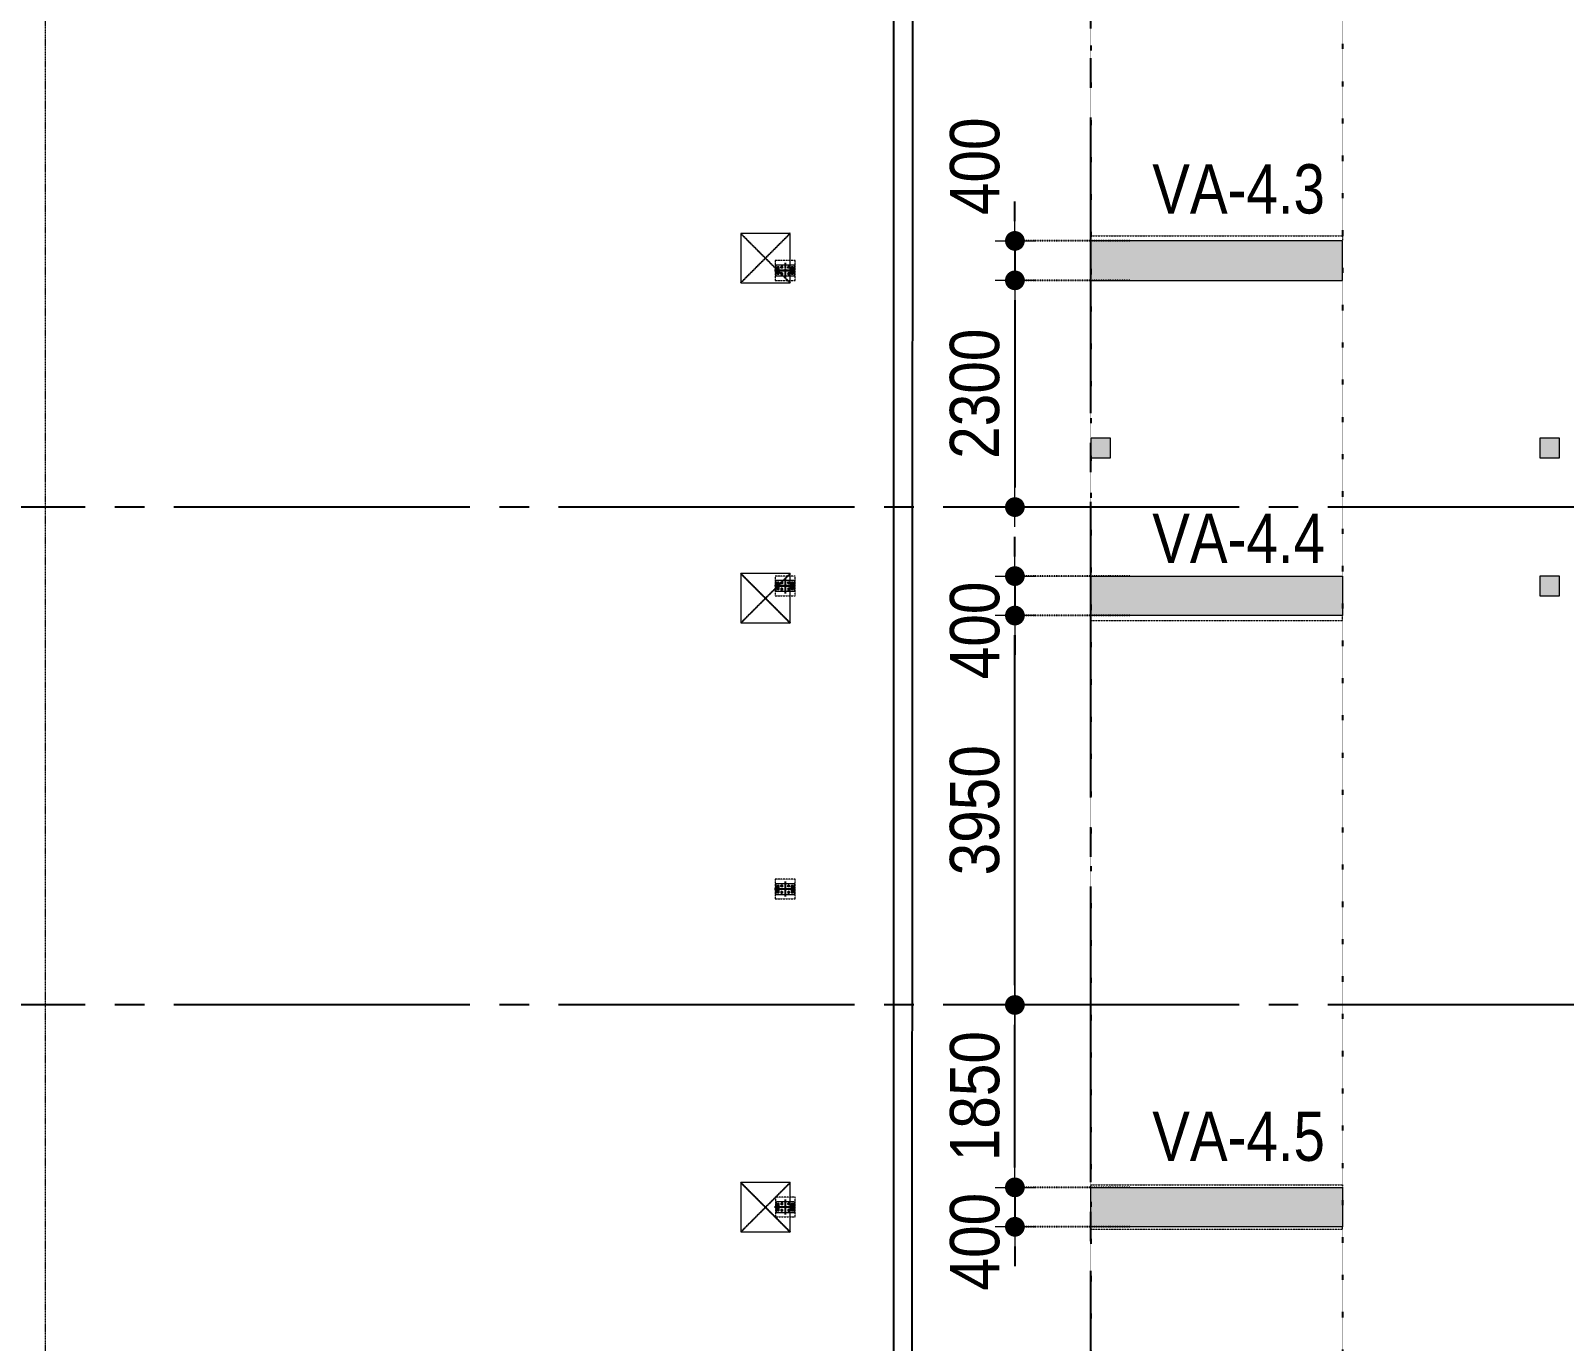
# Model space of a CAD drawing. Header units: millimetres. Extents: x -3973692 to -2843767, y 592734 to 838475.
# Drawn here: x -3559245 to -3543695, y 732119 to 745414 of the extents above; entities that cross this region are included whole.
import ezdxf
from ezdxf.enums import TextEntityAlignment as Align

# ---------------------------------------------------------------- set-up
doc = ezdxf.new("R2010")
doc.units = ezdxf.units.MM
doc.header["$MEASUREMENT"] = 0
doc.header["$PDMODE"] = 3
doc.header["$PDSIZE"] = -20
for name, pattern in [('CHG_XX_Cot_Tang 1$0$CENTER', [20.2, 12.7, -2.5, 2.5, -2.5]), ('CHG_XX_Cot_Tang 1$0$CENTER2', [28.575, 19.05, -3.175, 3.175, -3.175]), ('CHG_XX_Cot_Tang 1$0$HIDDEN', [0.375, 0.25, -0.125]), ('CHG_XX_Cot_Tang 1$0$MB_Luoi truc$0$HTT Hidden 21', [3, 2, -1]), ('CHG_XX_Luoi truc$0$MB_Luoi truc$0$Center101', [13, 10, -1, 1, -1]), ('DIVIDE2', [15.875, 6.35, -3.175, 0, -3.175, 0, -3.175]), ('DOT2', [0.125, 0, -0.125]), ('HIDDEN5', [2.8375, 1.25, -1.5875])]:
    doc.linetypes.add(name, pattern=pattern)
doc.layers.get('0').update_dxf_attribs({"lineweight": 9})
doc.layers.get('Defpoints').update_dxf_attribs({"color": 10, "lineweight": 0})
for name, color, linetype, lineweight in [("'S_General_Dim_1", 1, 'Continuous', 18), ("'S_General_Divide_3 Intermediate", 3, 'DIVIDE2', 40), ("CHG_XX_Cot_Tang 1$0$'S_Steel_Cont_2 Normal", 2, 'Continuous', 25), ("CHG_XX_Cot_Tang 1$0$'S_Steel_Cont_2 Normal_Plate", 150, 'Continuous', 15), ('CHG_XX_Cot_Tang 1$0$Cot thep', 51, 'Continuous', 15), ('CHG_XX_Cot_Tang 1$0$Net thay Tuong', 3, 'Continuous', 20), ('CHG_XX_Cot_Tang 1$0$NS-Pier', 150, 'Continuous', 9), ('CHG_XX_Cot_Tang 1$0$NS-Pier @ 1', 150, 'Continuous', 9), ('CHG_XX_Cot_Tang 1$0$NS-Pier @ 100', 150, 'Continuous', 9), ('CHG_XX_Cot_Tang 1$0$NS-Pier @ 150 VP1', 150, 'Continuous', 9), ('CHG_XX_Cot_Tang 1$0$NS-Pier @ 150 VP2', 150, 'Continuous', 9), ('CHG_XX_Cot_Tang 1$0$NS-Pier @ 150 VP3', 150, 'Continuous', 9), ('CHG_XX_Cot_Tang 1$0$NS-Pier @ 150 VP4', 150, 'Continuous', 9), ('CHG_XX_Cot_Tang 1$0$NS-Pier @ 150 VP5', 150, 'Continuous', 9), ('CHG_XX_Cot_Tang 1$0$NS-Pier @ 150 VP6', 150, 'Continuous', 9), ('CHG_XX_Cot_Tang 1$0$NS-Pier @ 150 VP7', 150, 'Continuous', 9), ('CHG_XX_Cot_Tang 1$0$NS-Pier @ 150 VP8', 150, 'Continuous', 9), ('CHG_XX_Cot_Tang 1$0$NS-Pier @ 150 VP9', 150, 'Continuous', 9), ('CHG_XX_Cot_Tang 1$0$NS-Pier @ 150 VPModel', 150, 'Continuous', 9), ('CHG_XX_Cot_Tang 1$0$NS-Pier @ 200 VP11', 150, 'Continuous', 9), ('CHG_XX_Cot_Tang 1$0$NS-Pier @ 200 VP12', 150, 'Continuous', 9), ('CHG_XX_Cot_Tang 1$0$NS-Pier @ 200 VP13', 150, 'Continuous', 9), ('CHG_XX_Cot_Tang 1$0$NS-Pier @ 200 VP14', 150, 'Continuous', 9), ('CHG_XX_Cot_Tang 1$0$NS-Pier @ 200 VP15', 150, 'Continuous', 9), ('CHG_XX_Cot_Tang 1$0$NS-Pier @ 200 VP16', 150, 'Continuous', 9), ('CHG_XX_Cot_Tang 1$0$NS-Pier @ 200 VP17', 150, 'Continuous', 9), ('CHG_XX_Cot_Tang 1$0$NS-Pier @ 200 VP18', 150, 'Continuous', 9), ('CHG_XX_Cot_Tang 1$0$NS-Pier @ 200 VP19', 150, 'Continuous', 9), ('CHG_XX_Cot_Tang 1$0$NS-Pier @ 200 VP21', 150, 'Continuous', 9), ('CHG_XX_Cot_Tang 1$0$NS-Pier @ 200 VP22', 150, 'Continuous', 9), ('CHG_XX_Cot_Tang 1$0$NS-Pier @ 200 VP23', 150, 'Continuous', 9), ('CHG_XX_Cot_Tang 1$0$NS-Pier @ 200 VP24', 150, 'Continuous', 9), ('CHG_XX_Cot_Tang 1$0$NS-Pier @ 200 VP25', 150, 'Continuous', 9), ('CHG_XX_Cot_Tang 1$0$NS-Pier @ 200 VP26', 150, 'Continuous', 9), ('CHG_XX_Cot_Tang 1$0$NS-Pier @ 200 VP27', 150, 'Continuous', 9), ('CHG_XX_Cot_Tang 1$0$NS-Pier @ 200 VP28', 150, 'Continuous', 9), ('CHG_XX_Cot_Tang 1$0$NS-Pier @ 200 VP30', 150, 'Continuous', 9), ('CHG_XX_Cot_Tang 1$0$NS-Pier @ 200 VP31', 150, 'Continuous', 9), ('CHG_XX_Cot_Tang 1$0$NS-Pier @ 200 VP32', 150, 'Continuous', 9), ('CHG_XX_Cot_Tang 1$0$NS-Pier @ 200 VP33', 150, 'Continuous', 9), ('CHG_XX_Cot_Tang 1$0$NS-Pier @ 200 VP34', 150, 'Continuous', 9), ('CHG_XX_Cot_Tang 1$0$NS-Pier @ 200 VP35', 150, 'Continuous', 9), ('CHG_XX_Cot_Tang 1$0$NS-Pier @ 200 VP36', 150, 'Continuous', 9), ('CHG_XX_Cot_Tang 1$0$NS-Pier @ 200 VP37', 150, 'Continuous', 9), ('CHG_XX_Cot_Tang 1$0$NS-Pier @ 200 VPModel', 150, 'Continuous', 9), ('CHG_XX_Cot_Tang 1$0$NS-Pier @ 350 VP10', 150, 'Continuous', 9), ('CHG_XX_Cot_Tang 1$0$NS-Pier @ 350 VP20', 150, 'Continuous', 9), ('CHG_XX_Cot_Tang 1$0$NS-Pier @ 350 VP29', 150, 'Continuous', 9), ('CHG_XX_Cot_Tang 1$0$NS-Pier @ 350 VPModel', 150, 'Continuous', 9), ('CHG_XX_Cot_Tang 1$0$S_Concrete_Cont_2 Normal', 2, 'Continuous', 13), ('TEXT', 7, 'Continuous', 15)]:
    doc.layers.add(name, color=color, linetype=linetype, lineweight=lineweight)
for name, color, linetype in [("CHG_XX_Cot_Tang 1$0$'S_Concrete_Center_1", 8, 'CHG_XX_Cot_Tang 1$0$CENTER2'), ("CHG_XX_Cot_Tang 1$0$'S_Steel_ Bold", 8, 'Continuous'), ('CHG_XX_Cot_Tang 1$0$cot 500 dung +850', 1, 'Continuous'), ('CHG_XX_Cot_Tang 1$0$Vach VH3', 3, 'Continuous'), ('CHG_XX_Luoi truc$0$Grid', 34, 'Continuous'), ('CHG_XX_Luoi truc$0$Grid Line', 251, 'CHG_XX_Luoi truc$0$MB_Luoi truc$0$Center101'), ('dim', 1, 'Continuous')]:
    doc.layers.add(name, color=color, linetype=linetype)
doc.styles.add('arial', font='arial.ttf', dxfattribs={"width": 0.85})
doc.styles.add('CHG_XX_Luoi truc$0$MB_Luoi truc$0$Grid A-F$0$VNI-HelveCB', font='')
doc.styles.add('TTP-HelCon', font='')
doc.styles.get('CHG_XX_Luoi truc$0$MB_Luoi truc$0$Grid A-F$0$VNI-HelveCB').set_extended_font_data('VNI-Helve-Condense', bold=True)
doc.styles.get('TTP-HelCon').set_extended_font_data('VNI-Helve-Condense')
doc.dimstyles.new('200', dxfattribs={"dimscale": 200, "dimtxt": 2.5, "dimasz": 1, "dimexe": 0, "dimexo": 0, "dimgap": 0.75, "dimtad": 1, "dimdec": 0, "dimrnd": 10, "dimzin": 9, "dimdsep": 46, "dimtxsty": 'arial', "dimblk1": 'DIMDOT', "dimblk2": 'DIMDOT', "dimsah": 1, "dimcen": 2, "dimdle": 3, "dimclre": 8, "dimclrt": 2, "dimadec": 0, "dimazin": 0, "dimtfac": 1, "dimtdec": 0, "dimtix": 1, "dimtmove": 2, "dimatfit": 3, "dimldrblk": 'DIMPIJL', "dimfxl": 1, "dimtvp": 1.8, "dimtolj": 1, "dimtzin": 0, "dimarcsym": 0})

# ---------------------------------------------------------------- blocks, each defined once
blk = doc.blocks.new('*U3260')
at = {"layer": 'CHG_XX_Cot_Tang 1$0$NS-Pier @ 1'}
h = blk.add_hatch(color=256, dxfattribs=at)
h.dxf.hatch_style = 1
h.paths.add_polyline_path([(400, 0), (0, 0), (0, -2550), (400, -2550)])
at = {"layer": 'CHG_XX_Cot_Tang 1$0$NS-Pier @ 100'}
h = blk.add_hatch(color=256, dxfattribs=at)
h.dxf.hatch_style = 1
h.paths.add_polyline_path([(400, 0), (0, 0), (0, -2550), (400, -2550)])
at = {"layer": 'CHG_XX_Cot_Tang 1$0$NS-Pier @ 150 VP1'}
h = blk.add_hatch(color=256, dxfattribs=at)
h.dxf.hatch_style = 1
h.paths.add_polyline_path([(400, 0), (0, 0), (0, -2550), (400, -2550)])
at = {"layer": 'CHG_XX_Cot_Tang 1$0$NS-Pier @ 150 VP2'}
h = blk.add_hatch(color=256, dxfattribs=at)
h.dxf.hatch_style = 1
h.paths.add_polyline_path([(400, 0), (0, 0), (0, -2550), (400, -2550)])
at = {"layer": 'CHG_XX_Cot_Tang 1$0$NS-Pier @ 150 VP3'}
h = blk.add_hatch(color=256, dxfattribs=at)
h.dxf.hatch_style = 1
h.paths.add_polyline_path([(400, 0), (0, 0), (0, -2550), (400, -2550)])
at = {"layer": 'CHG_XX_Cot_Tang 1$0$NS-Pier @ 150 VP4'}
h = blk.add_hatch(color=256, dxfattribs=at)
h.dxf.hatch_style = 1
h.paths.add_polyline_path([(400, 0), (0, 0), (0, -2550), (400, -2550)])
at = {"layer": 'CHG_XX_Cot_Tang 1$0$NS-Pier @ 150 VP5'}
h = blk.add_hatch(color=256, dxfattribs=at)
h.dxf.hatch_style = 1
h.paths.add_polyline_path([(400, 0), (0, 0), (0, -2550), (400, -2550)])
at = {"layer": 'CHG_XX_Cot_Tang 1$0$NS-Pier @ 150 VP6'}
h = blk.add_hatch(color=256, dxfattribs=at)
h.dxf.hatch_style = 1
h.paths.add_polyline_path([(400, 0), (0, 0), (0, -2550), (400, -2550)])
at = {"layer": 'CHG_XX_Cot_Tang 1$0$NS-Pier @ 150 VP7'}
h = blk.add_hatch(color=256, dxfattribs=at)
h.dxf.hatch_style = 1
h.paths.add_polyline_path([(400, 0), (0, 0), (0, -2550), (400, -2550)])
at = {"layer": 'CHG_XX_Cot_Tang 1$0$NS-Pier @ 150 VP8'}
h = blk.add_hatch(color=256, dxfattribs=at)
h.dxf.hatch_style = 1
h.paths.add_polyline_path([(400, 0), (0, 0), (0, -2550), (400, -2550)])
at = {"layer": 'CHG_XX_Cot_Tang 1$0$NS-Pier @ 150 VP9'}
h = blk.add_hatch(color=256, dxfattribs=at)
h.dxf.hatch_style = 1
h.paths.add_polyline_path([(400, 0), (0, 0), (0, -2550), (400, -2550)])
at = {"layer": 'CHG_XX_Cot_Tang 1$0$NS-Pier @ 150 VPModel'}
h = blk.add_hatch(color=256, dxfattribs=at)
h.dxf.hatch_style = 1
h.paths.add_polyline_path([(400, 0), (0, 0), (0, -2550), (400, -2550)])
at = {"layer": 'CHG_XX_Cot_Tang 1$0$NS-Pier @ 200 VP11'}
h = blk.add_hatch(color=256, dxfattribs=at)
h.dxf.hatch_style = 1
h.paths.add_polyline_path([(400, 0), (0, 0), (0, -2550), (400, -2550)])
at = {"layer": 'CHG_XX_Cot_Tang 1$0$NS-Pier @ 200 VP12'}
h = blk.add_hatch(color=256, dxfattribs=at)
h.dxf.hatch_style = 1
h.paths.add_polyline_path([(400, 0), (0, 0), (0, -2550), (400, -2550)])
at = {"layer": 'CHG_XX_Cot_Tang 1$0$NS-Pier @ 200 VP13'}
h = blk.add_hatch(color=256, dxfattribs=at)
h.dxf.hatch_style = 1
h.paths.add_polyline_path([(400, 0), (0, 0), (0, -2550), (400, -2550)])
at = {"layer": 'CHG_XX_Cot_Tang 1$0$NS-Pier @ 200 VP14'}
h = blk.add_hatch(color=256, dxfattribs=at)
h.dxf.hatch_style = 1
h.paths.add_polyline_path([(400, 0), (0, 0), (0, -2550), (400, -2550)])
at = {"layer": 'CHG_XX_Cot_Tang 1$0$NS-Pier @ 200 VP15'}
h = blk.add_hatch(color=256, dxfattribs=at)
h.dxf.hatch_style = 1
h.paths.add_polyline_path([(400, 0), (0, 0), (0, -2550), (400, -2550)])
at = {"layer": 'CHG_XX_Cot_Tang 1$0$NS-Pier @ 200 VP16'}
h = blk.add_hatch(color=256, dxfattribs=at)
h.dxf.hatch_style = 1
h.paths.add_polyline_path([(400, 0), (0, 0), (0, -2550), (400, -2550)])
at = {"layer": 'CHG_XX_Cot_Tang 1$0$NS-Pier @ 200 VP17'}
h = blk.add_hatch(color=256, dxfattribs=at)
h.dxf.hatch_style = 1
h.paths.add_polyline_path([(400, 0), (0, 0), (0, -2550), (400, -2550)])
at = {"layer": 'CHG_XX_Cot_Tang 1$0$NS-Pier @ 200 VP18'}
h = blk.add_hatch(color=256, dxfattribs=at)
h.dxf.hatch_style = 1
h.paths.add_polyline_path([(400, 0), (0, 0), (0, -2550), (400, -2550)])
at = {"layer": 'CHG_XX_Cot_Tang 1$0$NS-Pier @ 200 VP19'}
h = blk.add_hatch(color=256, dxfattribs=at)
h.dxf.hatch_style = 1
h.paths.add_polyline_path([(400, 0), (0, 0), (0, -2550), (400, -2550)])
at = {"layer": 'CHG_XX_Cot_Tang 1$0$NS-Pier @ 200 VP21'}
h = blk.add_hatch(color=256, dxfattribs=at)
h.dxf.hatch_style = 1
h.paths.add_polyline_path([(400, 0), (0, 0), (0, -2550), (400, -2550)])
at = {"layer": 'CHG_XX_Cot_Tang 1$0$NS-Pier @ 200 VP22'}
h = blk.add_hatch(color=256, dxfattribs=at)
h.dxf.hatch_style = 1
h.paths.add_polyline_path([(400, 0), (0, 0), (0, -2550), (400, -2550)])
at = {"layer": 'CHG_XX_Cot_Tang 1$0$NS-Pier @ 200 VP23'}
h = blk.add_hatch(color=256, dxfattribs=at)
h.dxf.hatch_style = 1
h.paths.add_polyline_path([(400, 0), (0, 0), (0, -2550), (400, -2550)])
at = {"layer": 'CHG_XX_Cot_Tang 1$0$NS-Pier @ 200 VP24'}
h = blk.add_hatch(color=256, dxfattribs=at)
h.dxf.hatch_style = 1
h.paths.add_polyline_path([(400, 0), (0, 0), (0, -2550), (400, -2550)])
at = {"layer": 'CHG_XX_Cot_Tang 1$0$NS-Pier @ 200 VP25'}
h = blk.add_hatch(color=256, dxfattribs=at)
h.dxf.hatch_style = 1
h.paths.add_polyline_path([(400, 0), (0, 0), (0, -2550), (400, -2550)])
at = {"layer": 'CHG_XX_Cot_Tang 1$0$NS-Pier @ 200 VP26'}
h = blk.add_hatch(color=256, dxfattribs=at)
h.dxf.hatch_style = 1
h.paths.add_polyline_path([(400, 0), (0, 0), (0, -2550), (400, -2550)])
at = {"layer": 'CHG_XX_Cot_Tang 1$0$NS-Pier @ 200 VP27'}
h = blk.add_hatch(color=256, dxfattribs=at)
h.dxf.hatch_style = 1
h.paths.add_polyline_path([(400, 0), (0, 0), (0, -2550), (400, -2550)])
at = {"layer": 'CHG_XX_Cot_Tang 1$0$NS-Pier @ 200 VP28'}
h = blk.add_hatch(color=256, dxfattribs=at)
h.dxf.hatch_style = 1
h.paths.add_polyline_path([(400, 0), (0, 0), (0, -2550), (400, -2550)])
at = {"layer": 'CHG_XX_Cot_Tang 1$0$NS-Pier @ 200 VP30'}
h = blk.add_hatch(color=256, dxfattribs=at)
h.dxf.hatch_style = 1
h.paths.add_polyline_path([(400, 0), (0, 0), (0, -2550), (400, -2550)])
at = {"layer": 'CHG_XX_Cot_Tang 1$0$NS-Pier @ 200 VP31'}
h = blk.add_hatch(color=256, dxfattribs=at)
h.dxf.hatch_style = 1
h.paths.add_polyline_path([(400, 0), (0, 0), (0, -2550), (400, -2550)])
at = {"layer": 'CHG_XX_Cot_Tang 1$0$NS-Pier @ 200 VP32'}
h = blk.add_hatch(color=256, dxfattribs=at)
h.dxf.hatch_style = 1
h.paths.add_polyline_path([(400, 0), (0, 0), (0, -2550), (400, -2550)])
at = {"layer": 'CHG_XX_Cot_Tang 1$0$NS-Pier @ 200 VP33'}
h = blk.add_hatch(color=256, dxfattribs=at)
h.dxf.hatch_style = 1
h.paths.add_polyline_path([(400, 0), (0, 0), (0, -2550), (400, -2550)])
at = {"layer": 'CHG_XX_Cot_Tang 1$0$NS-Pier @ 200 VP34'}
h = blk.add_hatch(color=256, dxfattribs=at)
h.dxf.hatch_style = 1
h.paths.add_polyline_path([(400, 0), (0, 0), (0, -2550), (400, -2550)])
at = {"layer": 'CHG_XX_Cot_Tang 1$0$NS-Pier @ 200 VP35'}
h = blk.add_hatch(color=256, dxfattribs=at)
h.dxf.hatch_style = 1
h.paths.add_polyline_path([(400, 0), (0, 0), (0, -2550), (400, -2550)])
at = {"layer": 'CHG_XX_Cot_Tang 1$0$NS-Pier @ 200 VP36'}
h = blk.add_hatch(color=256, dxfattribs=at)
h.dxf.hatch_style = 1
h.paths.add_polyline_path([(400, 0), (0, 0), (0, -2550), (400, -2550)])
at = {"layer": 'CHG_XX_Cot_Tang 1$0$NS-Pier @ 200 VP37'}
h = blk.add_hatch(color=256, dxfattribs=at)
h.dxf.hatch_style = 1
h.paths.add_polyline_path([(400, 0), (0, 0), (0, -2550), (400, -2550)])
at = {"layer": 'CHG_XX_Cot_Tang 1$0$NS-Pier @ 200 VPModel'}
h = blk.add_hatch(color=256, dxfattribs=at)
h.dxf.hatch_style = 1
h.paths.add_polyline_path([(400, 0), (0, 0), (0, -2550), (400, -2550)])
at = {"layer": 'CHG_XX_Cot_Tang 1$0$NS-Pier @ 350 VP10'}
h = blk.add_hatch(color=256, dxfattribs=at)
h.dxf.hatch_style = 1
h.paths.add_polyline_path([(400, 0), (0, 0), (0, -2550), (400, -2550)])
at = {"layer": 'CHG_XX_Cot_Tang 1$0$NS-Pier @ 350 VP20'}
h = blk.add_hatch(color=256, dxfattribs=at)
h.dxf.hatch_style = 1
h.paths.add_polyline_path([(400, 0), (0, 0), (0, -2550), (400, -2550)])
at = {"layer": 'CHG_XX_Cot_Tang 1$0$NS-Pier @ 350 VP29'}
h = blk.add_hatch(color=256, dxfattribs=at)
h.dxf.hatch_style = 1
h.paths.add_polyline_path([(400, 0), (0, 0), (0, -2550), (400, -2550)])
at = {"layer": 'CHG_XX_Cot_Tang 1$0$NS-Pier @ 350 VPModel'}
h = blk.add_hatch(color=256, dxfattribs=at)
h.dxf.hatch_style = 1
h.paths.add_polyline_path([(400, 0), (0, 0), (0, -2550), (400, -2550)])
blk = doc.blocks.new('CHG_XX_Cot_Tang 1$0$Block A_C450x2250')
at = {"layer": 'CHG_XX_Cot_Tang 1$0$NS-Pier', "color": 9, "linetype": 'CHG_XX_Cot_Tang 1$0$MB_Luoi truc$0$HTT Hidden 21'}
blk.add_lwpolyline([(0, 0), (-50, 0), (-50, -2550), (0, -2550)], dxfattribs=at)
at = {"layer": 'CHG_XX_Cot_Tang 1$0$NS-Pier'}
blk.add_lwpolyline([(400, -2550), (0, -2550), (0, 0), (400, 0)], close=True, dxfattribs=at)
blk.add_blockref('*U3260', (0, 0), dxfattribs=at)
blk = doc.blocks.new('CHG_XX_Cot_Tang 1$0$500x500')
at = {"color": 1, "linetype": 'CHG_XX_Cot_Tang 1$0$MB_Luoi truc$0$HTT Hidden 21'}
for p, q in [((250, 250), (-250, -250)), ((-250, 250), (250, -250))]:
    blk.add_line(p, q, dxfattribs=at)
at = {"layer": 'CHG_XX_Cot_Tang 1$0$NS-Pier', "color": 1}
blk.add_lwpolyline([(250, -250), (250, 250), (-250, 250), (-250, -250)], close=True, dxfattribs=at)
blk = doc.blocks.new('*U2973')
at = {"layer": "CHG_XX_Cot_Tang 1$0$'S_Steel_ Bold", "linetype": 'CHG_XX_Cot_Tang 1$0$CENTER', "ltscale": 0.05}
for p, q in [((-13, 0), (13, 0)), ((0, 13), (0, -13))]:
    blk.add_line(p, q, dxfattribs=at)
at = {"layer": "CHG_XX_Cot_Tang 1$0$'S_Steel_ Bold", "color": 1}
blk.add_circle((0, 0), 7, dxfattribs=at)
blk = doc.blocks.new('CHG_XX_Cot_Tang 1$0$A$C42BB3C5E')
at = {"color": 8, "linetype": 'CHG_XX_Cot_Tang 1$0$MB_Luoi truc$0$HTT Hidden 21'}
blk.add_lwpolyline([(-75, -113), (125, -113), (125, 87), (-75, 87)], close=True, dxfattribs=at)
at = {"layer": "CHG_XX_Cot_Tang 1$0$'S_Concrete_Center_1"}
for p, q in [((25, 63), (25, -88)), ((125, -13), (-83, -13))]:
    blk.add_line(p, q, dxfattribs=at)
at = {"layer": "CHG_XX_Cot_Tang 1$0$'S_Steel_Cont_2 Normal"}
blk.add_lwpolyline([(-37, -15, 0.414214), (-43, -21), (-43, -50), (-50, -50), (-50, 25), (-43, 25), (-43, -4, 0.414214), (-37, -10), (87, -10, 0.414214), (93, -4), (93, 25), (100, 25), (100, -50), (93, -50), (93, -21, 0.414214), (87, -15)], format="xyb", close=True, dxfattribs=at)
at = {"layer": "CHG_XX_Cot_Tang 1$0$'S_Steel_Cont_2 Normal_Plate"}
blk.add_lwpolyline([(115, 45), (115, -70), (-65, -70), (-65, 45)], close=True, dxfattribs=at)
at = {"layer": "CHG_XX_Cot_Tang 1$0$'S_Steel_ Bold"}
for p in [(-10, 20), (60, 20)]:
    blk.add_blockref('*U2973', p, dxfattribs=at)
at = {"layer": "CHG_XX_Cot_Tang 1$0$'S_Steel_ Bold", "xscale": -1, "rotation": 180}
for p in [(-10, -45), (60, -45)]:
    blk.add_blockref('*U2973', p, dxfattribs=at)
blk = doc.blocks.new('CHG_XX_Cot_Tang 1$0$net pergola')
at = {"layer": 'CHG_XX_Cot_Tang 1$0$Net thay Tuong'}
for p in [(-37543, 81513), (-37543, 78313), (-37543, 75238), (-37542, 72013)]:
    blk.add_blockref('CHG_XX_Cot_Tang 1$0$A$C42BB3C5E', p, dxfattribs=at)
blk = doc.blocks.new('*U3261')
at = {"layer": 'CHG_XX_Cot_Tang 1$0$NS-Pier @ 1'}
h = blk.add_hatch(color=256, dxfattribs=at)
h.dxf.hatch_style = 1
h.paths.add_polyline_path([(200, 0), (-200, 0), (-200, -2550), (200, -2550)])
at = {"layer": 'CHG_XX_Cot_Tang 1$0$NS-Pier @ 100'}
h = blk.add_hatch(color=256, dxfattribs=at)
h.dxf.hatch_style = 1
h.paths.add_polyline_path([(200, 0), (-200, 0), (-200, -2550), (200, -2550)])
at = {"layer": 'CHG_XX_Cot_Tang 1$0$NS-Pier @ 150 VP1'}
h = blk.add_hatch(color=256, dxfattribs=at)
h.dxf.hatch_style = 1
h.paths.add_polyline_path([(200, 0), (-200, 0), (-200, -2550), (200, -2550)])
at = {"layer": 'CHG_XX_Cot_Tang 1$0$NS-Pier @ 150 VP2'}
h = blk.add_hatch(color=256, dxfattribs=at)
h.dxf.hatch_style = 1
h.paths.add_polyline_path([(200, 0), (-200, 0), (-200, -2550), (200, -2550)])
at = {"layer": 'CHG_XX_Cot_Tang 1$0$NS-Pier @ 150 VP3'}
h = blk.add_hatch(color=256, dxfattribs=at)
h.dxf.hatch_style = 1
h.paths.add_polyline_path([(200, 0), (-200, 0), (-200, -2550), (200, -2550)])
at = {"layer": 'CHG_XX_Cot_Tang 1$0$NS-Pier @ 150 VP4'}
h = blk.add_hatch(color=256, dxfattribs=at)
h.dxf.hatch_style = 1
h.paths.add_polyline_path([(200, 0), (-200, 0), (-200, -2550), (200, -2550)])
at = {"layer": 'CHG_XX_Cot_Tang 1$0$NS-Pier @ 150 VP5'}
h = blk.add_hatch(color=256, dxfattribs=at)
h.dxf.hatch_style = 1
h.paths.add_polyline_path([(200, 0), (-200, 0), (-200, -2550), (200, -2550)])
at = {"layer": 'CHG_XX_Cot_Tang 1$0$NS-Pier @ 150 VP6'}
h = blk.add_hatch(color=256, dxfattribs=at)
h.dxf.hatch_style = 1
h.paths.add_polyline_path([(200, 0), (-200, 0), (-200, -2550), (200, -2550)])
at = {"layer": 'CHG_XX_Cot_Tang 1$0$NS-Pier @ 150 VP7'}
h = blk.add_hatch(color=256, dxfattribs=at)
h.dxf.hatch_style = 1
h.paths.add_polyline_path([(200, 0), (-200, 0), (-200, -2550), (200, -2550)])
at = {"layer": 'CHG_XX_Cot_Tang 1$0$NS-Pier @ 150 VP8'}
h = blk.add_hatch(color=256, dxfattribs=at)
h.dxf.hatch_style = 1
h.paths.add_polyline_path([(200, 0), (-200, 0), (-200, -2550), (200, -2550)])
at = {"layer": 'CHG_XX_Cot_Tang 1$0$NS-Pier @ 150 VP9'}
h = blk.add_hatch(color=256, dxfattribs=at)
h.dxf.hatch_style = 1
h.paths.add_polyline_path([(200, 0), (-200, 0), (-200, -2550), (200, -2550)])
at = {"layer": 'CHG_XX_Cot_Tang 1$0$NS-Pier @ 150 VPModel'}
h = blk.add_hatch(color=256, dxfattribs=at)
h.dxf.hatch_style = 1
h.paths.add_polyline_path([(200, 0), (-200, 0), (-200, -2550), (200, -2550)])
at = {"layer": 'CHG_XX_Cot_Tang 1$0$NS-Pier @ 200 VP11'}
h = blk.add_hatch(color=256, dxfattribs=at)
h.dxf.hatch_style = 1
h.paths.add_polyline_path([(200, 0), (-200, 0), (-200, -2550), (200, -2550)])
at = {"layer": 'CHG_XX_Cot_Tang 1$0$NS-Pier @ 200 VP12'}
h = blk.add_hatch(color=256, dxfattribs=at)
h.dxf.hatch_style = 1
h.paths.add_polyline_path([(200, 0), (-200, 0), (-200, -2550), (200, -2550)])
at = {"layer": 'CHG_XX_Cot_Tang 1$0$NS-Pier @ 200 VP13'}
h = blk.add_hatch(color=256, dxfattribs=at)
h.dxf.hatch_style = 1
h.paths.add_polyline_path([(200, 0), (-200, 0), (-200, -2550), (200, -2550)])
at = {"layer": 'CHG_XX_Cot_Tang 1$0$NS-Pier @ 200 VP14'}
h = blk.add_hatch(color=256, dxfattribs=at)
h.dxf.hatch_style = 1
h.paths.add_polyline_path([(200, 0), (-200, 0), (-200, -2550), (200, -2550)])
at = {"layer": 'CHG_XX_Cot_Tang 1$0$NS-Pier @ 200 VP15'}
h = blk.add_hatch(color=256, dxfattribs=at)
h.dxf.hatch_style = 1
h.paths.add_polyline_path([(200, 0), (-200, 0), (-200, -2550), (200, -2550)])
at = {"layer": 'CHG_XX_Cot_Tang 1$0$NS-Pier @ 200 VP16'}
h = blk.add_hatch(color=256, dxfattribs=at)
h.dxf.hatch_style = 1
h.paths.add_polyline_path([(200, 0), (-200, 0), (-200, -2550), (200, -2550)])
at = {"layer": 'CHG_XX_Cot_Tang 1$0$NS-Pier @ 200 VP17'}
h = blk.add_hatch(color=256, dxfattribs=at)
h.dxf.hatch_style = 1
h.paths.add_polyline_path([(200, 0), (-200, 0), (-200, -2550), (200, -2550)])
at = {"layer": 'CHG_XX_Cot_Tang 1$0$NS-Pier @ 200 VP18'}
h = blk.add_hatch(color=256, dxfattribs=at)
h.dxf.hatch_style = 1
h.paths.add_polyline_path([(200, 0), (-200, 0), (-200, -2550), (200, -2550)])
at = {"layer": 'CHG_XX_Cot_Tang 1$0$NS-Pier @ 200 VP19'}
h = blk.add_hatch(color=256, dxfattribs=at)
h.dxf.hatch_style = 1
h.paths.add_polyline_path([(200, 0), (-200, 0), (-200, -2550), (200, -2550)])
at = {"layer": 'CHG_XX_Cot_Tang 1$0$NS-Pier @ 200 VP21'}
h = blk.add_hatch(color=256, dxfattribs=at)
h.dxf.hatch_style = 1
h.paths.add_polyline_path([(200, 0), (-200, 0), (-200, -2550), (200, -2550)])
at = {"layer": 'CHG_XX_Cot_Tang 1$0$NS-Pier @ 200 VP22'}
h = blk.add_hatch(color=256, dxfattribs=at)
h.dxf.hatch_style = 1
h.paths.add_polyline_path([(200, 0), (-200, 0), (-200, -2550), (200, -2550)])
at = {"layer": 'CHG_XX_Cot_Tang 1$0$NS-Pier @ 200 VP23'}
h = blk.add_hatch(color=256, dxfattribs=at)
h.dxf.hatch_style = 1
h.paths.add_polyline_path([(200, 0), (-200, 0), (-200, -2550), (200, -2550)])
at = {"layer": 'CHG_XX_Cot_Tang 1$0$NS-Pier @ 200 VP24'}
h = blk.add_hatch(color=256, dxfattribs=at)
h.dxf.hatch_style = 1
h.paths.add_polyline_path([(200, 0), (-200, 0), (-200, -2550), (200, -2550)])
at = {"layer": 'CHG_XX_Cot_Tang 1$0$NS-Pier @ 200 VP25'}
h = blk.add_hatch(color=256, dxfattribs=at)
h.dxf.hatch_style = 1
h.paths.add_polyline_path([(200, 0), (-200, 0), (-200, -2550), (200, -2550)])
at = {"layer": 'CHG_XX_Cot_Tang 1$0$NS-Pier @ 200 VP26'}
h = blk.add_hatch(color=256, dxfattribs=at)
h.dxf.hatch_style = 1
h.paths.add_polyline_path([(200, 0), (-200, 0), (-200, -2550), (200, -2550)])
at = {"layer": 'CHG_XX_Cot_Tang 1$0$NS-Pier @ 200 VP27'}
h = blk.add_hatch(color=256, dxfattribs=at)
h.dxf.hatch_style = 1
h.paths.add_polyline_path([(200, 0), (-200, 0), (-200, -2550), (200, -2550)])
at = {"layer": 'CHG_XX_Cot_Tang 1$0$NS-Pier @ 200 VP28'}
h = blk.add_hatch(color=256, dxfattribs=at)
h.dxf.hatch_style = 1
h.paths.add_polyline_path([(200, 0), (-200, 0), (-200, -2550), (200, -2550)])
at = {"layer": 'CHG_XX_Cot_Tang 1$0$NS-Pier @ 200 VP30'}
h = blk.add_hatch(color=256, dxfattribs=at)
h.dxf.hatch_style = 1
h.paths.add_polyline_path([(200, 0), (-200, 0), (-200, -2550), (200, -2550)])
at = {"layer": 'CHG_XX_Cot_Tang 1$0$NS-Pier @ 200 VP31'}
h = blk.add_hatch(color=256, dxfattribs=at)
h.dxf.hatch_style = 1
h.paths.add_polyline_path([(200, 0), (-200, 0), (-200, -2550), (200, -2550)])
at = {"layer": 'CHG_XX_Cot_Tang 1$0$NS-Pier @ 200 VP32'}
h = blk.add_hatch(color=256, dxfattribs=at)
h.dxf.hatch_style = 1
h.paths.add_polyline_path([(200, 0), (-200, 0), (-200, -2550), (200, -2550)])
at = {"layer": 'CHG_XX_Cot_Tang 1$0$NS-Pier @ 200 VP33'}
h = blk.add_hatch(color=256, dxfattribs=at)
h.dxf.hatch_style = 1
h.paths.add_polyline_path([(200, 0), (-200, 0), (-200, -2550), (200, -2550)])
at = {"layer": 'CHG_XX_Cot_Tang 1$0$NS-Pier @ 200 VP34'}
h = blk.add_hatch(color=256, dxfattribs=at)
h.dxf.hatch_style = 1
h.paths.add_polyline_path([(200, 0), (-200, 0), (-200, -2550), (200, -2550)])
at = {"layer": 'CHG_XX_Cot_Tang 1$0$NS-Pier @ 200 VP35'}
h = blk.add_hatch(color=256, dxfattribs=at)
h.dxf.hatch_style = 1
h.paths.add_polyline_path([(200, 0), (-200, 0), (-200, -2550), (200, -2550)])
at = {"layer": 'CHG_XX_Cot_Tang 1$0$NS-Pier @ 200 VP36'}
h = blk.add_hatch(color=256, dxfattribs=at)
h.dxf.hatch_style = 1
h.paths.add_polyline_path([(200, 0), (-200, 0), (-200, -2550), (200, -2550)])
at = {"layer": 'CHG_XX_Cot_Tang 1$0$NS-Pier @ 200 VP37'}
h = blk.add_hatch(color=256, dxfattribs=at)
h.dxf.hatch_style = 1
h.paths.add_polyline_path([(200, 0), (-200, 0), (-200, -2550), (200, -2550)])
at = {"layer": 'CHG_XX_Cot_Tang 1$0$NS-Pier @ 200 VPModel'}
h = blk.add_hatch(color=256, dxfattribs=at)
h.dxf.hatch_style = 1
h.paths.add_polyline_path([(200, 0), (-200, 0), (-200, -2550), (200, -2550)])
at = {"layer": 'CHG_XX_Cot_Tang 1$0$NS-Pier @ 350 VP10'}
h = blk.add_hatch(color=256, dxfattribs=at)
h.dxf.hatch_style = 1
h.paths.add_polyline_path([(200, 0), (-200, 0), (-200, -2550), (200, -2550)])
at = {"layer": 'CHG_XX_Cot_Tang 1$0$NS-Pier @ 350 VP20'}
h = blk.add_hatch(color=256, dxfattribs=at)
h.dxf.hatch_style = 1
h.paths.add_polyline_path([(200, 0), (-200, 0), (-200, -2550), (200, -2550)])
at = {"layer": 'CHG_XX_Cot_Tang 1$0$NS-Pier @ 350 VP29'}
h = blk.add_hatch(color=256, dxfattribs=at)
h.dxf.hatch_style = 1
h.paths.add_polyline_path([(200, 0), (-200, 0), (-200, -2550), (200, -2550)])
at = {"layer": 'CHG_XX_Cot_Tang 1$0$NS-Pier @ 350 VPModel'}
h = blk.add_hatch(color=256, dxfattribs=at)
h.dxf.hatch_style = 1
h.paths.add_polyline_path([(200, 0), (-200, 0), (-200, -2550), (200, -2550)])
blk = doc.blocks.new('CHG_XX_Cot_Tang 1$0$400x2250_cen')
at = {"layer": 'CHG_XX_Cot_Tang 1$0$NS-Pier', "color": 9, "linetype": 'CHG_XX_Cot_Tang 1$0$MB_Luoi truc$0$HTT Hidden 21'}
for points in [[(-200, 0), (-225, 0), (-225, -2550), (-200, -2550)], [(200, 0), (225, 0), (225, -2550), (200, -2550)]]:
    blk.add_lwpolyline(points, dxfattribs=at)
at = {"layer": 'CHG_XX_Cot_Tang 1$0$NS-Pier'}
blk.add_lwpolyline([(200, -2550), (-200, -2550), (-200, 0), (200, 0)], close=True, dxfattribs=at)
blk.add_blockref('*U3261', (0, 0), dxfattribs=at)
blk = doc.blocks.new('*U2842')
at = {"layer": 'CHG_XX_Luoi truc$0$Grid Line'}
blk.add_line((0, 0), (0, 608), dxfattribs=at)
at = {"layer": 'CHG_XX_Luoi truc$0$Grid', "lineweight": -2, "style": 'CHG_XX_Luoi truc$0$MB_Luoi truc$0$Grid A-F$0$VNI-HelveCB'}
for tag, p in [('GRIDSUB', (0, 617)), ('GRID', (0, -9))]:
    blk.add_attdef(tag, text='', height=5, dxfattribs=at).set_placement(p, align=Align.MIDDLE)
blk = doc.blocks.new('*U2843')
at = {"layer": 'CHG_XX_Luoi truc$0$Grid Line'}
blk.add_line((0, 0), (0, 438), dxfattribs=at)
at = {"layer": 'CHG_XX_Luoi truc$0$Grid', "lineweight": -2, "style": 'CHG_XX_Luoi truc$0$MB_Luoi truc$0$Grid A-F$0$VNI-HelveCB'}
for tag, p in [('GRIDSUB', (0, 447)), ('GRID', (0, -9))]:
    blk.add_attdef(tag, text='', height=5, dxfattribs=at).set_placement(p, align=Align.MIDDLE)
blk = doc.blocks.new('CHG_XX_Luoi truc')
at = {"layer": 'CHG_XX_Luoi truc$0$Grid', "xscale": 300, "yscale": 300, "zscale": 300}
blk.add_blockref('*U2842', (0, -12747), dxfattribs=at)
at = {"layer": 'CHG_XX_Luoi truc$0$Grid', "xscale": 300.0000000000013, "yscale": 300.0000000000013, "zscale": 300.0000000000013, "rotation": 90}
for p in [(110703, 130600), (110703, 125550)]:
    blk.add_blockref('*U2843', p, dxfattribs=at)
blk = doc.blocks.new('CHG_XX_Cot_Tang 1$0$cot thong gio')
at = {"layer": 'CHG_XX_Cot_Tang 1$0$S_Concrete_Cont_2 Normal', "color": 3, "ltscale": 0.8}
blk.add_lwpolyline([(-100, -70), (100, -70), (100, 130), (-100, 130)], close=True, dxfattribs=at)
blk.add_solid([(-100, 130), (-100, -70), (100, 130), (100, -70)], dxfattribs=at)
blk = doc.blocks.new('CHG_XX_Cot_Tang 1')
at = {"layer": 'CHG_XX_Cot_Tang 1$0$NS-Pier', "linetype": 'CHG_XX_Cot_Tang 1$0$HIDDEN', "ltscale": 5}
blk.add_lwpolyline([(32650, 84350), (0, 84350), (0, 85750), (-10600, 85750), (-10600, 163100), (99533.7, 163100), (105750, 158110.4), (105750, -5913.6), (103434.7, -8700), (32650, -8700), (32650, 84350), (32650, -8700), (103404.7, -8700)], dxfattribs=at)
at = {"layer": 'CHG_XX_Cot_Tang 1$0$Vach VH3'}
for p, q in [((-2000.3, 150650), (-2000.3, 84050)), ((-1800.3, 150450), (-1838.1, 84250))]:
    blk.add_line(p, q, dxfattribs=at)
at = {"layer": 'CHG_XX_Cot_Tang 1$0$cot 500 dung +850'}
for p in [(-3300, 133125), (-3300, 129675), (-3300, 123497.9)]:
    blk.add_blockref('CHG_XX_Cot_Tang 1$0$500x500', p, dxfattribs=at)
at = {"layer": 'CHG_XX_Cot_Tang 1$0$Cot thep'}
blk.add_blockref('CHG_XX_Cot_Tang 1$0$net pergola', (34418.2, 51500), dxfattribs=at)
at = {"layer": 'CHG_XX_Cot_Tang 1$0$NS-Pier'}
blk.add_blockref('CHG_XX_Luoi truc', (0, 0), dxfattribs=at)
at = {"layer": 'CHG_XX_Cot_Tang 1$0$NS-Pier', "xscale": -1, "rotation": 90}
blk.add_blockref('CHG_XX_Cot_Tang 1$0$Block A_C450x2250', (0, 133300), dxfattribs=at)
at = {"layer": 'CHG_XX_Cot_Tang 1$0$NS-Pier', "rotation": 90.00000000000001}
blk.add_blockref('CHG_XX_Cot_Tang 1$0$Block A_C450x2250', (0, 129500), dxfattribs=at)
at = {"layer": 'CHG_XX_Cot_Tang 1$0$NS-Pier', "color": 8, "linetype": 'CHG_XX_Cot_Tang 1$0$MB_Luoi truc$0$HTT Hidden 21', "rotation": 90}
blk.add_blockref('CHG_XX_Cot_Tang 1$0$400x2250_cen', (0, 123500), dxfattribs=at)
at = {"layer": 'CHG_XX_Cot_Tang 1$0$S_Concrete_Cont_2 Normal'}
for p in [(100, 131170), (4650, 131170), (4650, 129770)]:
    blk.add_blockref('CHG_XX_Cot_Tang 1$0$cot thong gio', p, dxfattribs=at)
blk = doc.blocks.new('DIMDOT')
for p, q in [((0, -1), (0, 1)), ((1, 0), (-1, 0))]:
    blk.add_line(p, q)
at = {"const_width": 0.5}
blk.add_lwpolyline([(-0.25, 0, 1), (0.25, 0, 1)], format="xyb", close=True, dxfattribs=at)
blk = doc.blocks.new('*D45')
at = {"layer": "'S_General_Dim_1", "color": 0, "lineweight": -2, "transparency": 16777216}
for p, q in [((-3549266, 743481), (-3549266, 743681)), ((-3549266, 743281), (-3549266, 742881)), ((-3549266, 742681), (-3549266, 742481))]:
    blk.add_line(p, q, dxfattribs=at)
at = {"layer": "'S_General_Dim_1", "color": 8, "linetype": 'HIDDEN5', "lineweight": -2, "transparency": 16777216}
for p, q in [((-3548099, 743281), (-3549266, 743281)), ((-3548099, 742881), (-3549266, 742881))]:
    blk.add_line(p, q, dxfattribs=at)
at = {"layer": 'Defpoints', "color": 0, "transparency": 16777216}
for p in [(-3548099, 743281), (-3549266, 742881), (-3548099, 742881)]:
    blk.add_point(p, dxfattribs=at)
at = {"layer": "'S_General_Dim_1", "color": 0, "lineweight": -2, "transparency": 16777216, "xscale": 200, "yscale": 200, "zscale": 200}
for p, rotation in [((-3549266, 743281), 270), ((-3549266, 742881), 90)]:
    blk.add_blockref('DIMDOT', p, dxfattribs=dict(at, rotation=rotation))
at = {"layer": "'S_General_Dim_1", "color": 2, "transparency": 16777216, "insert": (-3549671, 744038), "char_height": 500, "attachment_point": 5, "rotation": 90, "style": 'arial'}
blk.add_mtext('\\A1;400', dxfattribs=at)
blk = doc.blocks.new('DIMPIJL')
at = {"linetype": 'ByBlock'}
blk.add_solid([(-2.5, 0.417), (-2.5, -0.417), (0, 0)], dxfattribs=at)
blk = doc.blocks.new('*D46')
at = {"layer": "'S_General_Dim_1", "color": 0, "lineweight": -2, "transparency": 16777216}
for p, q in [((-3549266, 740081), (-3549266, 740281)), ((-3549266, 739881), (-3549266, 739481)), ((-3549266, 739281), (-3549266, 739081))]:
    blk.add_line(p, q, dxfattribs=at)
at = {"layer": "'S_General_Dim_1", "color": 8, "linetype": 'HIDDEN5', "lineweight": -2, "transparency": 16777216}
for p, q in [((-3548099, 739881), (-3549266, 739881)), ((-3548099, 739481), (-3549266, 739481))]:
    blk.add_line(p, q, dxfattribs=at)
at = {"layer": 'Defpoints', "color": 0, "transparency": 16777216}
for p in [(-3548099, 739881), (-3549266, 739481), (-3548099, 739481)]:
    blk.add_point(p, dxfattribs=at)
at = {"layer": "'S_General_Dim_1", "color": 0, "lineweight": -2, "transparency": 16777216, "xscale": 200, "yscale": 200, "zscale": 200}
for p, rotation in [((-3549266, 739881), 270), ((-3549266, 739481), 90)]:
    blk.add_blockref('DIMDOT', p, dxfattribs=dict(at, rotation=rotation))
at = {"layer": "'S_General_Dim_1", "color": 2, "transparency": 16777216, "insert": (-3549671, 739330), "char_height": 500, "attachment_point": 5, "rotation": 90, "style": 'arial'}
blk.add_mtext('\\A1;400', dxfattribs=at)
blk = doc.blocks.new('*D47')
at = {"layer": "'S_General_Dim_1", "color": 0, "lineweight": -2, "transparency": 16777216}
for p, q in [((-3549266, 733881), (-3549266, 734081)), ((-3549266, 733681), (-3549266, 733281)), ((-3549266, 733081), (-3549266, 732881))]:
    blk.add_line(p, q, dxfattribs=at)
at = {"layer": "'S_General_Dim_1", "color": 8, "linetype": 'HIDDEN5', "lineweight": -2, "transparency": 16777216}
for p, q in [((-3548099, 733681), (-3549266, 733681)), ((-3548099, 733281), (-3549266, 733281))]:
    blk.add_line(p, q, dxfattribs=at)
at = {"layer": 'Defpoints', "color": 0, "transparency": 16777216}
for p in [(-3548099, 733681), (-3549266, 733281), (-3548099, 733281)]:
    blk.add_point(p, dxfattribs=at)
at = {"layer": "'S_General_Dim_1", "color": 0, "lineweight": -2, "transparency": 16777216, "xscale": 200, "yscale": 200, "zscale": 200}
for p, rotation in [((-3549266, 733681), 270), ((-3549266, 733281), 90)]:
    blk.add_blockref('DIMDOT', p, dxfattribs=dict(at, rotation=rotation))
at = {"layer": "'S_General_Dim_1", "color": 2, "transparency": 16777216, "insert": (-3549671, 733130), "char_height": 500, "attachment_point": 5, "rotation": 90, "style": 'arial'}
blk.add_mtext('\\A1;400', dxfattribs=at)
blk = doc.blocks.new('*D61')
at = {"layer": "'S_General_Dim_1", "color": 8, "linetype": 'HIDDEN5', "lineweight": -2, "transparency": 16777216}
for p, q in [((-3548876, 735531), (-3549266, 735531)), ((-3548099, 733681), (-3549266, 733681))]:
    blk.add_line(p, q, dxfattribs=at)
at = {"layer": "'S_General_Dim_1", "color": 0, "lineweight": -2, "transparency": 16777216}
blk.add_line((-3549266, 733881), (-3549266, 735331), dxfattribs=at)
at = {"layer": 'Defpoints', "color": 0, "transparency": 16777216}
for p in [(-3549266, 735531), (-3548876, 735531), (-3548099, 733681)]:
    blk.add_point(p, dxfattribs=at)
at = {"layer": "'S_General_Dim_1", "color": 0, "lineweight": -2, "transparency": 16777216, "xscale": 200, "yscale": 200, "zscale": 200}
for p, rotation in [((-3549266, 735531), 90), ((-3549266, 733681), 270)]:
    blk.add_blockref('DIMDOT', p, dxfattribs=dict(at, rotation=rotation))
at = {"layer": "'S_General_Dim_1", "color": 2, "transparency": 16777216, "insert": (-3549671, 734606), "char_height": 500, "attachment_point": 5, "rotation": 90, "style": 'arial'}
blk.add_mtext('\\A1;1850', dxfattribs=at)
blk = doc.blocks.new('*D62')
at = {"layer": "'S_General_Dim_1", "color": 8, "linetype": 'HIDDEN5', "lineweight": -2, "transparency": 16777216}
for p, q in [((-3548099, 739481), (-3549266, 739481)), ((-3548876, 735531), (-3549266, 735531))]:
    blk.add_line(p, q, dxfattribs=at)
at = {"layer": "'S_General_Dim_1", "color": 0, "lineweight": -2, "transparency": 16777216}
blk.add_line((-3549266, 735731), (-3549266, 739281), dxfattribs=at)
at = {"layer": 'Defpoints', "color": 0, "transparency": 16777216}
for p in [(-3549266, 739481), (-3548099, 739481), (-3548876, 735531)]:
    blk.add_point(p, dxfattribs=at)
at = {"layer": "'S_General_Dim_1", "color": 0, "lineweight": -2, "transparency": 16777216, "xscale": 200, "yscale": 200, "zscale": 200}
for p, rotation in [((-3549266, 739481), 90), ((-3549266, 735531), 270)]:
    blk.add_blockref('DIMDOT', p, dxfattribs=dict(at, rotation=rotation))
at = {"layer": "'S_General_Dim_1", "color": 2, "transparency": 16777216, "insert": (-3549672, 737506), "char_height": 500, "attachment_point": 5, "rotation": 90, "style": 'arial'}
blk.add_mtext('\\A1;3950', dxfattribs=at)
blk = doc.blocks.new('*D63')
at = {"layer": "'S_General_Dim_1", "color": 8, "linetype": 'HIDDEN5', "lineweight": -2, "transparency": 16777216}
for p, q in [((-3548099, 742881), (-3549266, 742881)), ((-3548879, 740581), (-3549266, 740581))]:
    blk.add_line(p, q, dxfattribs=at)
at = {"layer": "'S_General_Dim_1", "color": 0, "lineweight": -2, "transparency": 16777216}
blk.add_line((-3549266, 742681), (-3549266, 740781), dxfattribs=at)
at = {"layer": 'Defpoints', "color": 0, "transparency": 16777216}
for p in [(-3548099, 742881), (-3549266, 740581), (-3548879, 740581)]:
    blk.add_point(p, dxfattribs=at)
at = {"layer": "'S_General_Dim_1", "color": 0, "lineweight": -2, "transparency": 16777216, "xscale": 200, "yscale": 200, "zscale": 200}
for p, rotation in [((-3549266, 742881), 90), ((-3549266, 740581), 270)]:
    blk.add_blockref('DIMDOT', p, dxfattribs=dict(at, rotation=rotation))
at = {"layer": "'S_General_Dim_1", "color": 2, "transparency": 16777216, "insert": (-3549672, 741731), "char_height": 500, "attachment_point": 5, "rotation": 90, "style": 'arial'}
blk.add_mtext('\\A1;2300', dxfattribs=at)
blk = doc.blocks.new('a')
at = {"layer": 'TEXT', "color": 3, "style": 'TTP-HelCon'}
for s, p in [('VA-4.3', (622, -18672)), ('VA-4.4', (622, -22216)), ('VA-4.5', (622, -28281))]:
    blk.add_text(s, height=500, dxfattribs=at).set_placement(p)

msp = doc.modelspace()

# ---------------------------------------------------------------- linework, layer by layer
at = {"layer": 'dim', "linetype": 'DOT2', "ltscale": 10}
for p, q in [((-3548495.2, 755381), (-3548495.2, 717556)), ((-3545945.2, 755406), (-3545945.2, 717581))]:
    msp.add_line(p, q, dxfattribs=at)

# ---------------------------------------------------------------- block references
at = {"layer": "'S_General_Divide_3 Intermediate"}
msp.add_blockref('CHG_XX_Cot_Tang 1', (-3548495.2, 609981), dxfattribs=at)
at = {"layer": 'TEXT'}
msp.add_blockref('a', (-3548495.2, 762231), dxfattribs=at)

# ---------------------------------------------------------------- dimensions: what is measured, and where the dimension line sits
at = {"layer": "'S_General_Dim_1"}
for base, p1, p2, picture, middle in [((-3549266.2, 742881), (-3548099.3, 743281), (-3548099.3, 742881), '*D45', (-3549671.5, 744037.8)), ((-3549266.2, 739481), (-3548099.3, 739881), (-3548099.3, 739481), '*D46', (-3549671.5, 739329.8)), ((-3549266.2, 733281), (-3548099.3, 733681), (-3548099.3, 733281), '*D47', (-3549671.5, 733129.8))]:
    dim = msp.add_linear_dim(base=base, p1=p1, p2=p2, angle=90, dimstyle='200', dxfattribs=at)
    dim.commit()
    dim.dimension.update_dxf_attribs({"geometry": picture, "text_midpoint": middle, "dimtype": 160})
for base, p1, p2, picture, middle in [((-3549266.2, 740581), (-3548099.3, 742881), (-3548879.2, 740581), '*D63', (-3549671.6, 741731)), ((-3549266.2, 739481), (-3548876.4, 735531), (-3548099.3, 739481), '*D62', (-3549671.6, 737506)), ((-3549266.2, 735531), (-3548099.3, 733681), (-3548876.4, 735531), '*D61', (-3549671.5, 734606))]:
    dim = msp.add_linear_dim(base=base, p1=p1, p2=p2, angle=90, dimstyle='200', dxfattribs=at)
    dim.commit()
    dim.dimension.update_dxf_attribs({"geometry": picture, "text_midpoint": middle})

doc.saveas('drawing.dxf')
